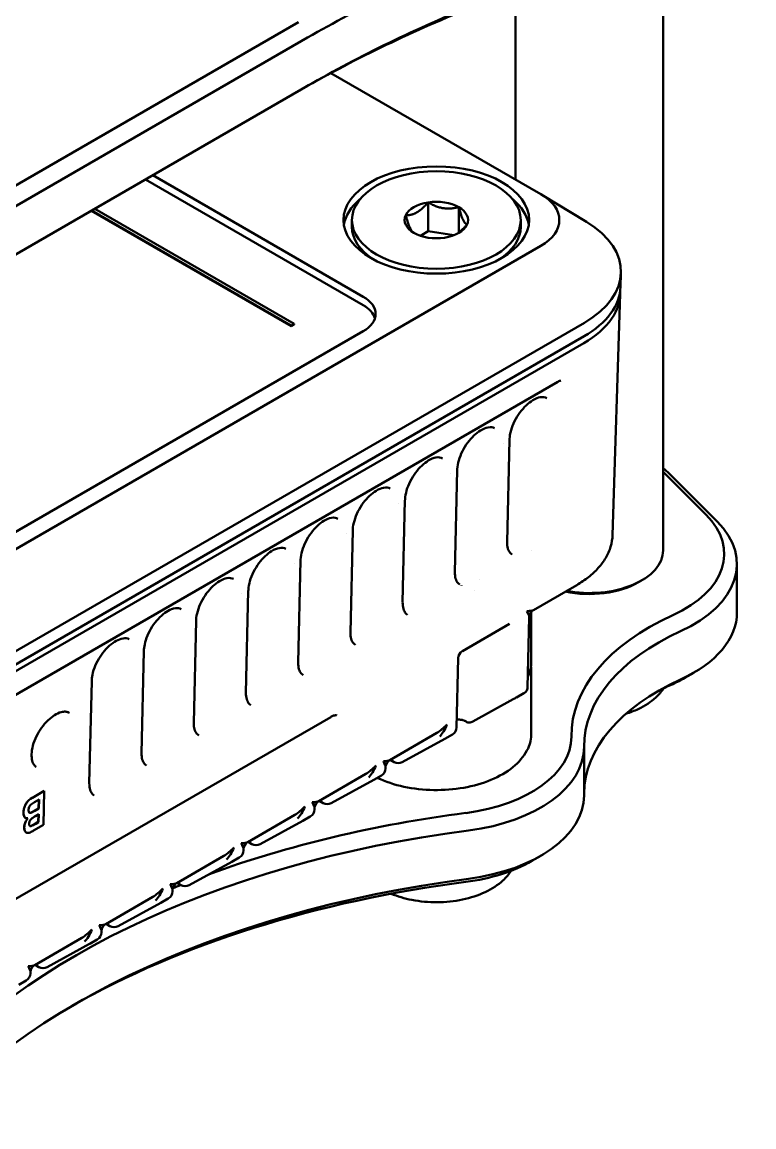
# Model space of a CAD drawing. Header units: millimetres. Extents: x 145 to 303, y 101 to 203.
# Drawn here: x 263.4 to 280.74, y 159.14 to 185.31 of the extents above; entities that cross this region are included whole.
import ezdxf

# ---------------------------------------------------------------- set-up
doc = ezdxf.new("R2010")
doc.units = ezdxf.units.MM
doc.header["$LTSCALE"] = 0.75
doc.layers.add('Visible', color=7, linetype='Continuous', lineweight=50)

msp = doc.modelspace()

# ---------------------------------------------------------------- linework, layer by layer
at = {"layer": 'Visible', "extrusion": (-1e-16, 0.816497, 0.57735)}
for p, q in [((278.591, 172.796), (278.591, 187.496)), ((275.091, 181.583), (275.091, 186.081)), ((269.955, 185.314), (261.232, 180.277)), ((261.444, 179.909), (270.168, 184.946)), ((270.72, 184.107), (275.692, 181.236)), ((270.168, 183.803), (261.444, 178.766)), ((266.5, 181.685), (271.485, 178.807)), ((266.323, 181.583), (271.485, 178.603)), ((275.719, 181.22), (276.778, 180.577)), ((269.849, 178.162), (265.124, 180.891)), ((273.023, 180.357), (273.023, 181.042)), ((273.748, 180.324), (273.748, 180.93)), ((269.779, 178.105), (265.039, 180.842)), ((265.053, 180.85), (269.779, 178.122)), ((271.217, 180.461), (271.217, 180.624)), ((275.217, 180.461), (275.217, 180.624)), ((272.838, 180.25), (273.023, 180.357)), ((273.023, 180.357), (273.631, 180.262)), ((275.692, 180.012), (256.247, 168.785)), ((277.581, 179.041), (277.592, 179.368)), ((277.393, 173.16), (277.576, 178.878)), ((257.28, 166.964), (276.725, 178.191)), ((269.779, 178.122), (269.849, 178.162)), ((269.849, 178.146), (269.779, 178.105)), ((269.779, 178.105), (269.779, 178.122)), ((269.849, 178.146), (269.849, 178.162)), ((276.718, 177.868), (257.272, 166.641)), ((271.485, 177.991), (258.972, 170.766)), ((257.268, 166.48), (276.714, 177.707)), ((257.781, 166.217), (276.095, 176.79)), ((274.894, 172.995), (274.949, 175.413)), ((274.798, 175.336), (274.798, 175.336)), ((273.561, 174.622), (273.561, 174.622)), ((273.656, 172.281), (273.712, 174.698)), ((278.591, 174.659), (279.612, 173.638)), ((279.872, 173.479), (278.733, 174.618)), ((272.323, 173.908), (272.323, 173.907)), ((272.419, 171.566), (272.474, 173.984)), ((271.086, 173.193), (271.086, 173.193)), ((271.181, 170.852), (271.237, 173.269)), ((275.467, 172.8), (275.467, 172.8)), ((269.944, 170.138), (270, 172.555)), ((269.848, 172.479), (269.848, 172.479)), ((280.341, 171.326), (280.341, 172.469)), ((278.008, 172.04), (278.079, 172.081)), ((268.611, 171.764), (268.611, 171.764)), ((268.707, 169.423), (268.762, 171.841)), ((275.518, 171.383), (276.543, 171.975)), ((275.379, 169.546), (275.418, 171.214)), ((275.467, 170.173), (275.467, 171.342)), ((267.469, 168.709), (267.525, 171.126)), ((273.835, 170.411), (274.952, 171.056)), ((266.287, 170.412), (266.232, 167.994)), ((273.697, 168.603), (273.735, 170.243)), ((275.467, 168.458), (275.467, 169.928)), ((279.104, 169.775), (279.316, 169.897)), ((265.05, 169.697), (264.994, 167.28)), ((275.29, 169.411), (275.113, 169.309)), ((275.039, 169.267), (274.085, 168.745)), ((262.937, 164.358), (270.715, 168.848)), ((273.723, 168.789), (273.702, 168.789)), ((273.922, 168.739), (273.906, 168.748)), ((273.232, 168.473), (272.115, 167.828)), ((273.417, 168.33), (272.41, 167.779)), ((273.597, 168.434), (273.42, 168.332)), ((276.717, 166.988), (276.717, 168.131)), ((272.214, 167.781), (272.124, 167.833)), ((272.015, 167.66), (272.014, 167.631)), ((271.549, 167.501), (270.432, 166.856)), ((271.734, 167.358), (270.728, 166.808)), ((271.914, 167.463), (271.738, 167.361)), ((263.726, 166.984), (263.924, 167.098)), ((263.925, 167.097), (263.728, 166.983)), ((263.907, 166.291), (263.925, 167.097)), ((263.924, 167.098), (263.925, 167.097)), ((263.473, 166.754), (263.475, 166.753)), ((263.563, 166.88), (263.564, 166.879)), ((263.697, 166.83), (263.805, 166.893)), ((263.793, 166.683), (263.798, 166.889)), ((263.805, 166.893), (263.8, 166.678)), ((270.532, 166.81), (270.441, 166.862)), ((263.433, 166.584), (263.434, 166.583)), ((263.599, 166.58), (263.606, 166.576)), ((263.699, 166.628), (263.793, 166.683)), ((263.8, 166.678), (263.706, 166.624)), ((263.72, 166.5), (263.797, 166.544)), ((263.786, 166.362), (263.79, 166.54)), ((263.793, 166.683), (263.8, 166.678)), ((263.797, 166.544), (263.793, 166.358)), ((269.866, 166.53), (268.749, 165.885)), ((270.231, 166.491), (270.055, 166.389)), ((270.332, 166.688), (270.331, 166.66)), ((263.452, 166.231), (263.454, 166.23)), ((263.459, 166.478), (263.46, 166.477)), ((263.477, 166.349), (263.479, 166.348)), ((263.481, 166.46), (263.482, 166.459)), ((263.606, 166.264), (263.614, 166.26)), ((263.674, 166.157), (263.907, 166.291)), ((263.718, 166.323), (263.786, 166.362)), ((263.793, 166.358), (263.726, 166.319)), ((263.786, 166.362), (263.793, 166.358)), ((270.051, 166.387), (269.045, 165.836)), ((263.476, 166.133), (263.478, 166.132)), ((263.5, 166.11), (263.502, 166.109)), ((268.649, 165.716), (268.648, 165.688)), ((268.849, 165.838), (268.758, 165.89)), ((268.183, 165.558), (267.066, 164.913)), ((268.549, 165.519), (268.372, 165.417)), ((275.48, 165.437), (275.692, 165.56)), ((268.368, 165.415), (267.362, 164.864)), ((266.966, 164.745), (266.966, 164.716)), ((267.166, 164.866), (267.075, 164.919)), ((266.5, 164.586), (265.383, 163.942)), ((266.685, 164.443), (265.679, 163.893)), ((266.866, 164.548), (266.689, 164.446)), ((265.483, 163.895), (265.393, 163.947)), ((264.817, 163.615), (263.7, 162.97)), ((265.283, 163.773), (265.283, 163.745)), ((265.002, 163.472), (263.996, 162.921)), ((265.183, 163.576), (265.006, 163.474)), ((263.8, 162.923), (263.71, 162.975)), ((263.5, 162.604), (263.323, 162.502)), ((263.6, 162.801), (263.6, 162.773))]:
    msp.add_line(p, q, dxfattribs=at)
at = {"layer": 'Visible'}
for centre, radius, start, end in [((275.617, 171.21), 0.199, 120.8096, 178.0745), ((273.936, 170.237), 0.202, 120.7997, 177.8164), ((272.213, 167.656), 0.198, 120.7137, 178.0856), ((264.374, 165.786), 1.362, 118.4087, 126.5818), ((264.376, 165.785), 1.362, 118.4087, 126.5818), ((263.945, 166.359), 0.533, 117.8022, 129.7193), ((270.53, 166.684), 0.198, 120.7131, 178.0862), ((264.318, 165.422), 1.233, 118.9991, 123.6755), ((263.824, 166.216), 0.37, 140.296, 158.9914), ((268.847, 165.713), 0.198, 120.7124, 178.0868), ((267.164, 164.741), 0.198, 120.7117, 178.0876), ((265.481, 163.77), 0.198, 120.7123, 178.087), ((263.798, 162.798), 0.198, 120.7129, 178.0864)]:
    msp.add_arc(centre, radius, start, end, dxfattribs=at)
at = {"layer": 'Visible', "extrusion": (0, 1e-16, -1)}
for centre, radius, start, end in [((-274.536, 170.179), 0.932, 180.3604, 204.2206), ((-271.814, 167.636), 0.2, 181.3163, 240)]:
    msp.add_arc(centre, radius, start, end, dxfattribs=at)
at = {"layer": 'Visible', "extrusion": (-1e-16, -1e-16, -1)}
for centre, radius, start, end in [((-273.497, 168.607), 0.2, 181.3163, 240), ((-272.314, 167.955), 0.2, 241.2989, 300), ((-270.632, 166.983), 0.2, 241.2989, 300), ((-270.131, 166.664), 0.2, 181.3163, 240), ((-263.252, 167.079), 0.895, 238.0642, 246.1827), ((-268.949, 166.011), 0.2, 241.2989, 300), ((-268.449, 165.693), 0.2, 181.3163, 240), ((-266.766, 164.721), 0.2, 181.3163, 240), ((-267.266, 165.04), 0.2, 241.2989, 300), ((-265.583, 164.068), 0.2, 241.2989, 300), ((-265.083, 163.749), 0.2, 181.3163, 240), ((-263.9, 163.096), 0.2, 241.2989, 300), ((-263.4, 162.778), 0.2, 181.3163, 240)]:
    msp.add_arc(centre, radius, start, end, dxfattribs=at)
at = {"layer": 'Visible', "extrusion": (1e-16, 1e-16, -1)}
for centre in [(-273.32, 168.505), (-271.638, 167.534), (-269.955, 166.562), (-268.272, 165.591), (-266.589, 164.619), (-264.906, 163.647)]:
    msp.add_arc(centre, 0.2, 240, 241.2989, dxfattribs=at)
at = {"layer": 'Visible', "extrusion": (2e-16, 1e-16, -1)}
msp.add_arc((-263.245, 167.083), 0.895, 238.0642, 246.1827, dxfattribs=at)
at = {"layer": 'Visible', "extrusion": (0, 3e-16, -1)}
for centre, major_axis, start_param, end_param in [((291.381, 172.699), (-30, 0), 0.785398, 0.959931), ((274.631, 180.624), (1.5, 0), -0.785398, 0.785398)]:
    msp.add_ellipse(centre, major_axis=major_axis, ratio=0.57735, start_param=start_param, end_param=end_param, dxfattribs=at)
at = {"layer": 'Visible', "extrusion": (-1e-16, 2e-16, -1)}
for centre, major_axis, start_param, end_param in [((291.381, 171.311), (-30.3, 0), 0.785398, 0.959931), ((273.217, 180.624), (-0.751, 0), 0.261799, 1.308997), ((273.217, 180.624), (0.751, 0), -0.785398, 0.261799), ((273.217, 180.624), (0.751, 0), 2.356194, 3.403392), ((273.217, 180.624), (-0.751, 0), 3.403392, 4.45059), ((273.217, 180.624), (0.751, 0), 1.308997, 2.356194), ((282.717, 166.771), (-6.3, 0), 0.8095, 0.903936)]:
    msp.add_ellipse(centre, major_axis=major_axis, ratio=0.57735, start_param=start_param, end_param=end_param, dxfattribs=at)
at = {"layer": 'Visible'}
for centre, major_axis, ratio, start_param, end_param in [((291.381, 171.556), (30, 0), 0.57735, 2.181662, 2.356194), ((273.217, 180.624), (-2, 0), 0.57735, 3.141593, 9.424778), ((273.217, 180.393), (2.2, 0), 0.57735, 2.537298, 3.050558), ((273.217, 180.393), (-2.2, 0), 0.57735, 3.232627, 3.745887), ((273.217, 180.461), (-2, 0), 0.57735, 0, 0.736571), ((273.217, 180.461), (2, 0), 0.57735, -0.736571, 0), ((274.631, 179.4), (2.961, 0), 0.57735, -0.785398, 0.759878), ((270.778, 178.399), (-1, 0), 0.57735, 2.356194, 3.926991), ((274.631, 178.909), (-2.945, 0), 0.57735, 2.356194, 3.171068), ((270.778, 178.195), (-1, 0), 0.57735, 3.319303, 3.926991), ((277.001, 174.041), (-2, 0), 0.57735, 3.665191, 3.79344), ((276.841, 172.469), (-3.5, 0), 0.57735, 2.237656, 3.665191), ((276.841, 172.714), (1.65, 0), 0.57735, 4.361426, 5.497787), ((282.717, 168.404), (-6.3, 0), 0.57735, -0.903936, 0.005075), ((282.717, 167.016), (-6, 0), 0.57735, -0.903936, -0.006386), ((276.841, 171.081), (-3.2, 0), 0.57735, 2.237656, 2.356194), ((274.967, 169.399), (-0.072, 0.132), 0.816427, 3.141593, 3.160102), ((275.076, 169.289), (0.0507, 0.0285), 0.011334, 3.933709, 5.504506), ((275.038, 169.439), (-0.075, 0.13), 0.57735, 3.128503, 3.141593), ((273.326, 168.758), (0.136, 0.41), 0.374836, 3.723676, 4.62678), ((273.217, 168.131), (3.5, 0), 0.57735, -1.350667, 0.005075), ((271.643, 167.787), (0.136, 0.41), 0.374836, 3.723676, 4.62678), ((278.13, 155.7), (-19.3, 0), 0.57735, -1.350667, -1.008558), ((269.96, 166.815), (0.136, 0.41), 0.374836, 3.723676, 4.62678), ((268.278, 165.844), (0.136, 0.41), 0.374836, 3.723676, 4.62678), ((273.217, 166.743), (-3.2, 0), 0.57735, 1.790925, 2.356194), ((278.13, 154.311), (-19, 0), 0.57735, -1.350667, -0.396357), ((266.595, 164.872), (0.136, 0.41), 0.374836, 3.723676, 4.62678), ((278.13, 155.7), (-19.3, 0), 0.57735, -0.966391, -0.95438), ((264.912, 163.9), (0.136, 0.41), 0.374836, 3.723676, 4.62678)]:
    msp.add_ellipse(centre, major_axis=major_axis, ratio=ratio, start_param=start_param, end_param=end_param, dxfattribs=at)
msp.add_ellipse((273.217, 180.624), major_axis=(2.2, 0), ratio=0.57735, dxfattribs=at)
at = {"layer": 'Visible', "extrusion": (0, 2e-16, -1)}
for centre, major_axis, start_param, end_param in [((273.217, 180.624), (0.751, 0), 4.45059, 5.497787), ((276.841, 172.796), (1.75, 0), 0, 1.884956)]:
    msp.add_ellipse(centre, major_axis=major_axis, ratio=0.57735, start_param=start_param, end_param=end_param, dxfattribs=at)
at = {"layer": 'Visible', "extrusion": (0, -2e-16, -1)}
msp.add_ellipse((274.631, 179.073), major_axis=(-2.95, 0), ratio=0.57735, start_param=3.16011, end_param=3.926991, dxfattribs=at)
at = {"layer": 'Visible', "extrusion": (0, 1e-16, -1)}
msp.add_ellipse((276.841, 172.714), major_axis=(3.2, 0), ratio=0.57735, start_param=-0.523599, end_param=0.903936, dxfattribs=at)
at = {"layer": 'Visible', "extrusion": (3e-16, -1e-16, -1)}
for centre, ratio, start_param in [((266.788, 170.761), 0.559976, -0.020252), ((265.551, 170.047), 0.559977, -0.020237)]:
    msp.add_ellipse(centre, major_axis=(0.391, 0.64), ratio=ratio, start_param=start_param, end_param=-0.01398, dxfattribs=at)
at = {"layer": 'Visible', "extrusion": (2e-16, 5e-16, -1)}
for start_param, end_param in [(3.470556, 4.212948), (3.45373, 3.470556)]:
    msp.add_ellipse((275.223, 171.444), major_axis=(-0.313, 0.039), ratio=0.244457, start_param=start_param, end_param=end_param, dxfattribs=at)
at = {"layer": 'Visible', "extrusion": (-2e-16, -1e-16, -1)}
for start_param, end_param in [(2.08167, 2.824062), (2.824062, 2.85363)]:
    msp.add_ellipse((275.223, 171.444), major_axis=(-0.186, 0.252), ratio=0.229489, start_param=start_param, end_param=end_param, dxfattribs=at)
at = {"layer": 'Visible', "extrusion": (2e-16, 2e-16, -1)}
for centre, major_axis, start_param, end_param in [((276.841, 171.326), (3.5, 0), 0, 0.903936), ((273.217, 166.988), (-3.5, 0), 3.141593, 4.49226)]:
    msp.add_ellipse(centre, major_axis=major_axis, ratio=0.57735, start_param=start_param, end_param=end_param, dxfattribs=at)
at = {"layer": 'Visible', "extrusion": (-1e-16, 4e-16, -1)}
for centre, major_axis, ratio, start_param, end_param in [((282.717, 168.159), (-6, 0), 0.57735, -0.005075, 0.903936), ((273.326, 168.758), (0.297, 0.317), 0.374192, 1.492409, 2.251626)]:
    msp.add_ellipse(centre, major_axis=major_axis, ratio=ratio, start_param=start_param, end_param=end_param, dxfattribs=at)
at = {"layer": 'Visible', "extrusion": (-1e-16, 1e-16, -1)}
for centre, major_axis, ratio, start_param, end_param in [((264.127, 168.307), (0.391, 0.64), 0.559976, -0.019617, -0.01398), ((264.127, 168.307), (0.391, 0.64), 0.559976, 3.127613, 3.13345), ((265.089, 164.002), (-0.186, 0.252), 0.229489, 2.08167, 2.85363)]:
    msp.add_ellipse(centre, major_axis=major_axis, ratio=ratio, start_param=start_param, end_param=end_param, dxfattribs=at)
at = {"layer": 'Visible', "extrusion": (1e-16, 1e-16, -1)}
msp.add_ellipse((270.602, 168.458), major_axis=(0.263, 0.425), ratio=0.555824, start_param=-0.022732, end_param=-0.017027, dxfattribs=at)
at = {"layer": 'Visible', "extrusion": (-2e-16, 1e-16, -1)}
msp.add_ellipse((273.217, 168.376), major_axis=(3.2, 0), ratio=0.57735, start_param=-0.005075, end_param=1.350667, dxfattribs=at)
at = {"layer": 'Visible', "extrusion": (3e-16, 7e-16, -1)}
msp.add_ellipse((271.82, 167.889), major_axis=(-0.313, 0.039), ratio=0.244457, start_param=3.45373, end_param=4.212948, dxfattribs=at)
at = {"layer": 'Visible', "extrusion": (-2e-16, -2e-16, -1)}
msp.add_ellipse((271.82, 167.889), major_axis=(-0.186, 0.252), ratio=0.229489, start_param=2.08167, end_param=2.85363, dxfattribs=at)
at = {"layer": 'Visible', "extrusion": (1e-16, 0, -1)}
msp.add_ellipse((271.643, 167.787), major_axis=(0.297, 0.317), ratio=0.374192, start_param=1.492409, end_param=2.251626, dxfattribs=at)
at = {"layer": 'Visible', "extrusion": (1e-16, 5e-16, -1)}
msp.add_ellipse((270.137, 166.917), major_axis=(-0.313, 0.039), ratio=0.244457, start_param=3.45373, end_param=4.212948, dxfattribs=at)
at = {"layer": 'Visible', "extrusion": (-4e-16, -1e-16, -1)}
for centre in [(270.137, 166.917), (268.454, 165.946)]:
    msp.add_ellipse(centre, major_axis=(-0.186, 0.252), ratio=0.229489, start_param=2.08167, end_param=2.85363, dxfattribs=at)
at = {"layer": 'Visible', "extrusion": (1e-16, 4e-16, -1)}
msp.add_ellipse((269.96, 166.815), major_axis=(0.297, 0.317), ratio=0.374192, start_param=1.492409, end_param=2.251626, dxfattribs=at)
at = {"layer": 'Visible', "extrusion": (1e-16, 2e-16, -1)}
msp.add_ellipse((278.13, 155.455), major_axis=(-19, 0), ratio=0.57735, start_param=0.396357, end_param=1.350667, dxfattribs=at)
at = {"layer": 'Visible', "extrusion": (-2e-16, 2e-16, -1)}
for centre, major_axis, ratio, start_param, end_param in [((268.278, 165.844), (0.297, 0.317), 0.374192, 1.492409, 2.251626), ((266.771, 164.974), (-0.186, 0.252), 0.229489, 2.08167, 2.85363)]:
    msp.add_ellipse(centre, major_axis=major_axis, ratio=ratio, start_param=start_param, end_param=end_param, dxfattribs=at)
at = {"layer": 'Visible', "extrusion": (1e-16, 6e-16, -1)}
for centre in [(268.454, 165.946), (266.771, 164.974)]:
    msp.add_ellipse(centre, major_axis=(-0.313, 0.039), ratio=0.244457, start_param=3.45373, end_param=4.212948, dxfattribs=at)
at = {"layer": 'Visible', "extrusion": (1e-16, 3e-16, -1)}
for centre, major_axis, ratio, start_param, end_param in [((278.13, 154.067), (19.3, 0), 0.57735, 3.934793, 4.49226), ((264.912, 163.9), (0.297, 0.317), 0.374192, 1.492409, 2.251626)]:
    msp.add_ellipse(centre, major_axis=major_axis, ratio=ratio, start_param=start_param, end_param=end_param, dxfattribs=at)
at = {"layer": 'Visible', "extrusion": (-1e-16, 3e-16, -1)}
msp.add_ellipse((266.595, 164.872), major_axis=(0.297, 0.317), ratio=0.374192, start_param=1.492409, end_param=2.251626, dxfattribs=at)
at = {"layer": 'Visible', "extrusion": (1e-16, 8e-16, -1)}
for centre in [(265.089, 164.002), (263.406, 163.031)]:
    msp.add_ellipse(centre, major_axis=(-0.313, 0.039), ratio=0.244457, start_param=3.45373, end_param=4.212948, dxfattribs=at)
at = {"layer": 'Visible', "extrusion": (-6e-16, -3e-16, -1)}
msp.add_ellipse((263.406, 163.031), major_axis=(-0.186, 0.252), ratio=0.229489, start_param=2.08167, end_param=2.85363, dxfattribs=at)
at = {"layer": 'Visible', "extrusion": (-2.035e-12, 1.1595e-12, -1)}
msp.add_rational_spline([(273.023, 181.042), (272.758, 180.736), (272.492, 180.736)], [1.71400248483, 1.97915959201, 1.71400248483], degree=2, dxfattribs=at)
at = {"layer": 'Visible', "extrusion": (-4.5406e-12, -1.8551e-12, -1)}
msp.add_rational_spline([(273.748, 180.93), (273.385, 180.833), (273.023, 181.042)], [1.71400248483, 1.97915959201, 1.71400248483], degree=2, dxfattribs=at)
at = {"layer": 'Visible'}
for points in [[(273.942, 180.512), (273.845, 180.568), (273.748, 180.93)], [(272.492, 180.736), (272.589, 180.374), (272.687, 180.317)]]:
    msp.add_rational_spline(points, [1.71400248483, 1.97915959201, 1.71400248483], degree=2, dxfattribs=at)
at = {"layer": 'Visible', "extrusion": (-4.82223e-11, 4.34491e-11, -1)}
msp.add_rational_spline([(273.711, 180.297), (273.818, 180.369), (273.942, 180.512)], [1.84410573284, 1.82846550824, 1.71400248483], degree=2, dxfattribs=at)
at = {"layer": 'Visible'}
msp.add_open_spline([(276.165, 176.82), (276.147, 176.815), (276.124, 176.807), (276.099, 176.792)], degree=3, dxfattribs=at)
for points, knots in [([(275.836, 176.405), (275.796, 176.428), (275.746, 176.437), (275.628, 176.415), (275.565, 176.39), (275.451, 176.321), (275.398, 176.28), (275.295, 176.184), (275.245, 176.126), (275.152, 176.001), (275.108, 175.93), (275.037, 175.787), (275.008, 175.714), (274.967, 175.572), (274.954, 175.501), (274.95, 175.429), (274.949, 175.421), (274.949, 175.412)], [0, 0, 0, 0, 0.0343564, 0.0343564, 0.0622895, 0.0622895, 0.084999, 0.084999, 0.1081255, 0.1081255, 0.1324287, 0.1324287, 0.1564209, 0.1564209, 0.1805005, 0.1805005, 0.1838146, 0.1838146, 0.1838146, 0.1838146]), ([(274.599, 175.691), (274.559, 175.714), (274.508, 175.722), (274.39, 175.701), (274.328, 175.676), (274.213, 175.607), (274.16, 175.566), (274.058, 175.469), (274.008, 175.412), (273.914, 175.286), (273.871, 175.216), (273.799, 175.073), (273.77, 174.999), (273.729, 174.857), (273.717, 174.787), (273.712, 174.715), (273.712, 174.706), (273.712, 174.698)], [0, 0, 0, 0, 0.0343597, 0.0343597, 0.0622912, 0.0622912, 0.0850006, 0.0850006, 0.1081275, 0.1081275, 0.1324312, 0.1324312, 0.1564226, 0.1564226, 0.1805018, 0.1805018, 0.1838124, 0.1838124, 0.1838124, 0.1838124]), ([(273.362, 174.976), (273.322, 174.999), (273.271, 175.008), (273.153, 174.986), (273.09, 174.962), (272.976, 174.892), (272.923, 174.851), (272.82, 174.755), (272.77, 174.698), (272.677, 174.572), (272.633, 174.501), (272.562, 174.358), (272.533, 174.285), (272.492, 174.143), (272.479, 174.072), (272.475, 174), (272.475, 173.992), (272.474, 173.983)], [0, 0, 0, 0, 0.034363, 0.034363, 0.062293, 0.062293, 0.0850023, 0.0850023, 0.1081295, 0.1081295, 0.1324337, 0.1324337, 0.1564243, 0.1564243, 0.1805032, 0.1805032, 0.1838102, 0.1838102, 0.1838102, 0.1838102]), ([(272.124, 174.262), (272.084, 174.285), (272.033, 174.293), (271.915, 174.272), (271.853, 174.247), (271.738, 174.178), (271.685, 174.137), (271.583, 174.04), (271.533, 173.983), (271.439, 173.857), (271.396, 173.787), (271.324, 173.644), (271.296, 173.57), (271.254, 173.428), (271.242, 173.358), (271.237, 173.286), (271.237, 173.277), (271.237, 173.269)], [0, 0, 0, 0, 0.0343665, 0.0343665, 0.0622949, 0.0622949, 0.085004, 0.085004, 0.1081316, 0.1081316, 0.1324364, 0.1324364, 0.1564262, 0.1564262, 0.1805046, 0.1805046, 0.1838079, 0.1838079, 0.1838079, 0.1838079]), ([(270.887, 173.547), (270.847, 173.571), (270.796, 173.579), (270.678, 173.557), (270.615, 173.533), (270.501, 173.463), (270.448, 173.422), (270.346, 173.326), (270.295, 173.269), (270.202, 173.143), (270.158, 173.072), (270.087, 172.929), (270.058, 172.856), (270.017, 172.714), (270.004, 172.643), (270, 172.572), (270, 172.563), (270, 172.555)], [0, 0, 0, 0, 0.0343702, 0.0343702, 0.0622968, 0.0622968, 0.0850058, 0.0850058, 0.1081338, 0.1081338, 0.1324391, 0.1324391, 0.1564281, 0.1564281, 0.1805061, 0.1805061, 0.1838056, 0.1838056, 0.1838056, 0.1838056]), ([(269.649, 172.833), (269.609, 172.856), (269.559, 172.864), (269.44, 172.843), (269.378, 172.818), (269.263, 172.749), (269.21, 172.708), (269.108, 172.611), (269.058, 172.554), (268.965, 172.429), (268.921, 172.358), (268.849, 172.215), (268.821, 172.141), (268.78, 171.999), (268.767, 171.929), (268.763, 171.857), (268.762, 171.849), (268.762, 171.84)], [0, 0, 0, 0, 0.034374, 0.034374, 0.0622988, 0.0622988, 0.0850077, 0.0850077, 0.1081361, 0.1081361, 0.132442, 0.132442, 0.1564301, 0.1564301, 0.1805077, 0.1805077, 0.1838032, 0.1838032, 0.1838032, 0.1838032]), ([(274.894, 172.993), (274.893, 172.937), (274.899, 172.886), (274.924, 172.799), (274.943, 172.764), (274.979, 172.723), (274.994, 172.71), (275.011, 172.7)], [0.00028749, 0.00028749, 0.00028749, 0.00028749, 0.02259822, 0.02259822, 0.04575231, 0.04575231, 0.06081586, 0.06081586, 0.06081586, 0.06081586]), ([(273.656, 172.279), (273.655, 172.222), (273.662, 172.171), (273.687, 172.085), (273.706, 172.05), (273.741, 172.008), (273.756, 171.995), (273.774, 171.985)], [0.00028599, 0.00028599, 0.00028599, 0.00028599, 0.02260056, 0.02260056, 0.04575618, 0.04575618, 0.06081505, 0.06081505, 0.06081505, 0.06081505]), ([(268.412, 172.119), (268.372, 172.142), (268.321, 172.15), (268.203, 172.128), (268.141, 172.104), (268.026, 172.034), (267.973, 171.994), (267.871, 171.897), (267.82, 171.84), (267.727, 171.714), (267.683, 171.643), (267.612, 171.501), (267.583, 171.427), (267.542, 171.285), (267.529, 171.214), (267.525, 171.143), (267.525, 171.134), (267.525, 171.126)], [0, 0, 0, 0, 0.034378, 0.034378, 0.0623009, 0.0623009, 0.0850097, 0.0850097, 0.1081385, 0.1081385, 0.1324451, 0.1324451, 0.1564323, 0.1564323, 0.1805093, 0.1805093, 0.1838007, 0.1838007, 0.1838007, 0.1838007]), ([(272.419, 171.565), (272.418, 171.508), (272.424, 171.457), (272.449, 171.37), (272.468, 171.335), (272.504, 171.294), (272.519, 171.281), (272.536, 171.271)], [0.00028436, 0.00028436, 0.00028436, 0.00028436, 0.02260299, 0.02260299, 0.0457602, 0.0457602, 0.06081423, 0.06081423, 0.06081423, 0.06081423]), ([(267.172, 171.406), (267.153, 171.417), (267.133, 171.424), (267.065, 171.432), (267.006, 171.425), (266.893, 171.382), (266.839, 171.353), (266.731, 171.276), (266.676, 171.226), (266.575, 171.116), (266.528, 171.056), (266.443, 170.924), (266.404, 170.85), (266.343, 170.706), (266.321, 170.634), (266.295, 170.512), (266.288, 170.46), (266.287, 170.412)], [0, 0, 0, 0, 0.0167172, 0.0167172, 0.0462562, 0.0462562, 0.0697587, 0.0697587, 0.0937531, 0.0937531, 0.1165254, 0.1165254, 0.1409359, 0.1409359, 0.1647162, 0.1647162, 0.1833765, 0.1833765, 0.1833765, 0.1833765]), ([(265.935, 170.691), (265.916, 170.702), (265.895, 170.709), (265.827, 170.718), (265.769, 170.71), (265.656, 170.668), (265.602, 170.639), (265.494, 170.562), (265.438, 170.512), (265.338, 170.402), (265.291, 170.341), (265.205, 170.209), (265.166, 170.136), (265.106, 169.992), (265.083, 169.919), (265.057, 169.797), (265.051, 169.745), (265.05, 169.698)], [0, 0, 0, 0, 0.0167177, 0.0167177, 0.046261, 0.046261, 0.0697646, 0.0697646, 0.0937571, 0.0937571, 0.1165296, 0.1165296, 0.1409403, 0.1409403, 0.1647203, 0.1647203, 0.1833768, 0.1833768, 0.1833768, 0.1833768]), ([(271.181, 170.85), (271.18, 170.794), (271.187, 170.742), (271.212, 170.656), (271.231, 170.621), (271.266, 170.579), (271.282, 170.566), (271.299, 170.557)], [0.00028259, 0.00028259, 0.00028259, 0.00028259, 0.02260554, 0.02260554, 0.04576439, 0.04576439, 0.06081338, 0.06081338, 0.06081338, 0.06081338]), ([(269.944, 170.136), (269.943, 170.079), (269.95, 170.028), (269.975, 169.941), (269.993, 169.906), (270.029, 169.865), (270.044, 169.852), (270.061, 169.842)], [0.00028065, 0.00028065, 0.00028065, 0.00028065, 0.02260821, 0.02260821, 0.04576876, 0.04576876, 0.06081251, 0.06081251, 0.06081251, 0.06081251]), ([(268.706, 169.421), (268.705, 169.365), (268.712, 169.313), (268.737, 169.227), (268.756, 169.192), (268.791, 169.15), (268.807, 169.137), (268.824, 169.128)], [0.00027851, 0.00027851, 0.00027851, 0.00027851, 0.022611, 0.022611, 0.04577332, 0.04577332, 0.0608116, 0.0608116, 0.0608116, 0.0608116]), ([(264.511, 168.951), (264.49, 168.963), (264.468, 168.971), (264.418, 168.977), (264.391, 168.977), (264.316, 168.963), (264.264, 168.944), (264.161, 168.888), (264.107, 168.851), (264.001, 168.759), (263.946, 168.702), (263.851, 168.58), (263.808, 168.514), (263.733, 168.376), (263.7, 168.3), (263.651, 168.154), (263.635, 168.081), (263.623, 167.955), (263.625, 167.899), (263.642, 167.799), (263.658, 167.755), (263.696, 167.697), (263.715, 167.679), (263.738, 167.665)], [0, 0, 0, 0, 0.017497, 0.017497, 0.0336101, 0.0336101, 0.0571256, 0.0571256, 0.0799345, 0.0799345, 0.1042761, 0.1042761, 0.1272711, 0.1272711, 0.1517564, 0.1517564, 0.1763812, 0.1763812, 0.1987768, 0.1987768, 0.2227999, 0.2227999, 0.2434716, 0.2434716, 0.2434716, 0.2434716]), ([(270.859, 168.886), (270.855, 168.889), (270.851, 168.891), (270.818, 168.889), (270.802, 168.886), (270.764, 168.874), (270.741, 168.864), (270.717, 168.85)], [0, 0, 0, 0, 0.02066315, 0.02066315, 0.03209256, 0.03209256, 0.04398876, 0.04398876, 0.04398876, 0.04398876]), ([(267.469, 168.707), (267.468, 168.65), (267.475, 168.599), (267.5, 168.512), (267.519, 168.478), (267.554, 168.436), (267.569, 168.423), (267.586, 168.413)], [0.00027615, 0.00027615, 0.00027615, 0.00027615, 0.02261392, 0.02261392, 0.0457781, 0.0457781, 0.06081067, 0.06081067, 0.06081067, 0.06081067]), ([(273.723, 168.789), (273.738, 168.789), (273.752, 168.788), (273.782, 168.786), (273.796, 168.784), (273.823, 168.779), (273.836, 168.776), (273.86, 168.769), (273.871, 168.765), (273.89, 168.757), (273.899, 168.752), (273.906, 168.748)], [3.9269908, 3.9269908, 3.9269908, 3.9269908, 4.0840704, 4.0840704, 4.2411501, 4.2411501, 4.3982297, 4.3982297, 4.5553093, 4.5553093, 4.712389, 4.712389, 4.712389, 4.712389]), ([(271.816, 167.406), (271.841, 167.394), (271.866, 167.383), (272.087, 167.287), (272.306, 167.222), (272.764, 167.136), (273.005, 167.115), (273.484, 167.119), (273.724, 167.143), (274.178, 167.235), (274.392, 167.303), (274.777, 167.477), (274.946, 167.583), (275.219, 167.824), (275.324, 167.96), (275.441, 168.219), (275.467, 168.338), (275.467, 168.458)], [4.454538, 4.454538, 4.454538, 4.454538, 4.497647, 4.497647, 4.825076, 4.825076, 5.151257, 5.151257, 5.47691, 5.47691, 5.803173, 5.803173, 6.130663, 6.130663, 6.455571, 6.455571, 6.709535, 6.709535, 6.709535, 6.709535]), ([(266.232, 167.993), (266.23, 167.936), (266.237, 167.884), (266.262, 167.798), (266.281, 167.763), (266.317, 167.721), (266.332, 167.709), (266.349, 167.699)], [0.00027353, 0.00027353, 0.00027353, 0.00027353, 0.022617, 0.022617, 0.0457831, 0.0457831, 0.0608097, 0.0608097, 0.0608097, 0.0608097]), ([(264.994, 167.278), (264.993, 167.22), (265, 167.167), (265.026, 167.08), (265.045, 167.046), (265.079, 167.007), (265.093, 166.995), (265.109, 166.986)], [0.00027587, 0.00027587, 0.00027587, 0.00027587, 0.02316535, 0.02316535, 0.04643015, 0.04643015, 0.06028545, 0.06028545, 0.06028545, 0.06028545]), ([(263.433, 166.584), (263.435, 166.612), (263.438, 166.667), (263.462, 166.726), (263.473, 166.754)], [0, 0, 0, 0, 0.01033332, 0.01975701, 0.01975701, 0.01975701, 0.01975701]), ([(263.475, 166.753), (263.463, 166.725), (263.44, 166.666), (263.436, 166.611), (263.434, 166.583)], [-0.01941638, -0.01941638, -0.01941638, -0.01941638, -0.01015517, 0, 0, 0, 0]), ([(263.473, 166.754), (263.486, 166.779), (263.51, 166.827), (263.546, 166.863), (263.563, 166.88)], [0, 0, 0, 0, 0.00858004, 0.01618691, 0.01618691, 0.01618691, 0.01618691]), ([(263.564, 166.879), (263.547, 166.862), (263.512, 166.826), (263.488, 166.778), (263.475, 166.753)], [-0.01578413, -0.01578413, -0.01578413, -0.01578413, -0.00836654, 0, 0, 0, 0]), ([(263.57, 166.716), (263.575, 166.726), (263.584, 166.746), (263.598, 166.761), (263.605, 166.769)], [-0.006449906, -0.006449906, -0.006449906, -0.006449906, -0.003069005, 0, 0, 0, 0]), ([(263.459, 166.478), (263.451, 166.491), (263.434, 166.519), (263.433, 166.562), (263.433, 166.584)], [0, 0, 0, 0, 0.00827811, 0.01739565, 0.01739565, 0.01739565, 0.01739565]), ([(263.434, 166.583), (263.435, 166.561), (263.435, 166.518), (263.452, 166.49), (263.46, 166.477)], [-0.01599899, -0.01599899, -0.01599899, -0.01599899, -0.00761348, 0, 0, 0, 0]), ([(263.555, 166.645), (263.555, 166.657), (263.556, 166.679), (263.566, 166.704), (263.57, 166.716)], [-0.008177719, -0.008177719, -0.008177719, -0.008177719, -0.003804222, 0, 0, 0, 0]), ([(263.568, 166.588), (263.564, 166.595), (263.555, 166.61), (263.555, 166.633), (263.555, 166.645)], [-0.008417842, -0.008417842, -0.008417842, -0.008417842, -0.004495196, 0, 0, 0, 0]), ([(263.452, 166.231), (263.453, 166.25), (263.456, 166.288), (263.47, 166.329), (263.477, 166.349)], [0, 0, 0, 0, 0.00700297, 0.01371162, 0.01371162, 0.01371162, 0.01371162]), ([(263.476, 166.133), (263.469, 166.146), (263.454, 166.172), (263.453, 166.211), (263.452, 166.231)], [0, 0, 0, 0, 0.00754202, 0.01540187, 0.01540187, 0.01540187, 0.01540187]), ([(263.479, 166.348), (263.472, 166.328), (263.457, 166.287), (263.455, 166.249), (263.454, 166.23)], [-0.01356462, -0.01356462, -0.01356462, -0.01356462, -0.00692789, 0, 0, 0, 0]), ([(263.454, 166.23), (263.454, 166.21), (263.455, 166.171), (263.47, 166.145), (263.478, 166.132)], [-0.01468542, -0.01468542, -0.01468542, -0.01468542, -0.00719118, 0, 0, 0, 0]), ([(263.477, 166.349), (263.486, 166.368), (263.501, 166.405), (263.526, 166.437), (263.537, 166.452)], [0, 0, 0, 0, 0.00636992, 0.01217405, 0.01217405, 0.01217405, 0.01217405]), ([(263.568, 166.318), (263.569, 166.331), (263.571, 166.354), (263.582, 166.38), (263.587, 166.392)], [-0.008358829, -0.008358829, -0.008358829, -0.008358829, -0.003859652, 0, 0, 0, 0]), ([(263.581, 166.268), (263.577, 166.274), (263.569, 166.287), (263.569, 166.308), (263.568, 166.318)], [-0.007544042, -0.007544042, -0.007544042, -0.007544042, -0.004045332, 0, 0, 0, 0]), ([(263.587, 166.392), (263.593, 166.402), (263.607, 166.425), (263.625, 166.44), (263.634, 166.447)], [-0.007655362, -0.007655362, -0.007655362, -0.007655362, -0.003966374, 0, 0, 0, 0])]:
    msp.add_open_spline(points, degree=3, knots=knots, dxfattribs=at)
at = {"layer": 'Visible', "extrusion": (6.257e-13, -9.282e-13, -1)}
msp.add_open_spline([(277.393, 173.16), (277.39, 173.067), (277.374, 172.974), (277.32, 172.793), (277.281, 172.705), (277.182, 172.536), (277.123, 172.455), (276.985, 172.303), (276.908, 172.23), (276.737, 172.096), (276.643, 172.033), (276.543, 171.975)], degree=3, knots=[5.5163044, 5.5163044, 5.5163044, 5.5163044, 5.6696806, 5.6696806, 5.8230568, 5.8230568, 5.976433, 5.976433, 6.1298091, 6.1298091, 6.2831853, 6.2831853, 6.2831853, 6.2831853], dxfattribs=at)
at = {"layer": 'Visible', "extrusion": (9.98717e-08, -1.95962e-08, -1)}
msp.add_open_spline([(274.245, 172.098), (274.245, 172.098), (274.245, 172.098), (274.245, 172.098)], degree=3, dxfattribs=at)
at = {"layer": 'Visible', "extrusion": (-3.07882e-06, 6.53861e-06, -1)}
msp.add_open_spline([(273.811, 171.968), (273.811, 171.968), (273.811, 171.969), (273.811, 171.969)], degree=3, dxfattribs=at)
at = {"layer": 'Visible', "extrusion": (-0.73956, 0.673091, 0)}
msp.add_open_spline([(274.113, 171.854), (274.113, 171.854), (274.113, 171.854), (274.113, 171.854)], degree=3, dxfattribs=at)
at = {"layer": 'Visible', "extrusion": (3.70377e-10, 2.30298e-11, -1)}
msp.add_open_spline([(275.467, 169.928), (275.467, 169.968), (275.464, 170.008), (275.458, 170.048)], degree=3, dxfattribs=at)
at = {"layer": 'Visible', "extrusion": (-4.13637e-11, 2.54031e-11, -1)}
msp.add_open_spline([(275.379, 169.545), (275.379, 169.529), (275.376, 169.514), (275.365, 169.484), (275.357, 169.47), (275.342, 169.451), (275.337, 169.445), (275.329, 169.437), (275.326, 169.435), (275.321, 169.431), (275.319, 169.429), (275.315, 169.426), (275.313, 169.425), (275.309, 169.423), (275.308, 169.422), (275.305, 169.42), (275.304, 169.42), (275.301, 169.418), (275.299, 169.417), (275.295, 169.414), (275.293, 169.413), (275.29, 169.411)], degree=3, knots=[0.0001049, 0.0001049, 0.0001049, 0.0001049, 0.00485109, 0.00485109, 0.00961873, 0.00961873, 0.01193991, 0.01193991, 0.0131035, 0.0131035, 0.01389941, 0.01389941, 0.01464466, 0.01464466, 0.01537738, 0.01537738, 0.01620178, 0.01620178, 0.01725766, 0.01725766, 0.01834736, 0.01834736, 0.01834736, 0.01834736], dxfattribs=at)
at = {"layer": 'Visible', "extrusion": (1.8564e-12, -2.6373e-12, -1)}
msp.add_open_spline([(278.6, 169.524), (278.551, 169.448), (278.489, 169.377), (278.303, 169.205), (278.161, 169.113), (277.91, 168.994), (277.812, 168.957), (277.71, 168.925)], degree=3, knots=[2.0318249, 2.0318249, 2.0318249, 2.0318249, 2.2305452, 2.2305452, 2.5587106, 2.5587106, 2.7472656, 2.7472656, 2.7472656, 2.7472656], dxfattribs=at)
at = {"layer": 'Visible', "extrusion": (-0.000138631, 0.000192984, -1)}
msp.add_open_spline([(274.932, 169.269), (274.932, 169.269), (274.932, 169.269), (274.932, 169.269)], degree=3, dxfattribs=at)
at = {"layer": 'Visible', "extrusion": (5.3967e-12, 2.84048e-11, -1)}
msp.add_open_spline([(274.085, 168.745), (274.081, 168.743), (274.077, 168.741), (274.072, 168.738), (274.07, 168.737), (274.067, 168.735), (274.065, 168.735), (274.062, 168.733), (274.061, 168.733), (274.058, 168.731), (274.056, 168.731), (274.052, 168.729), (274.05, 168.728), (274.041, 168.725), (274.035, 168.723), (274.016, 168.719), (274.003, 168.718), (273.974, 168.719), (273.958, 168.723), (273.936, 168.731), (273.929, 168.735), (273.922, 168.739)], degree=3, knots=[0.00000546, 0.00000546, 0.00000546, 0.00000546, 0.00240155, 0.00240155, 0.00381577, 0.00381577, 0.00475406, 0.00475406, 0.00519582, 0.00519582, 0.0057739, 0.0057739, 0.00664099, 0.00664099, 0.00853993, 0.00853993, 0.01243346, 0.01243346, 0.01717223, 0.01717223, 0.0194988, 0.0194988, 0.0194988, 0.0194988], dxfattribs=at)
at = {"layer": 'Visible', "extrusion": (-2.87361e-05, -5.12827e-05, -1)}
msp.add_open_spline([(271.67, 167.48), (271.671, 167.48), (271.671, 167.48), (271.671, 167.48)], degree=3, dxfattribs=at)
at = {"layer": 'Visible', "extrusion": (4.4374e-11, 4.23888e-11, -1)}
msp.add_open_spline([(263.606, 166.576), (263.598, 166.575), (263.583, 166.574), (263.573, 166.583), (263.568, 166.588)], degree=3, knots=[-0.007144393, -0.007144393, -0.007144393, -0.007144393, -0.00360819, 0, 0, 0, 0], dxfattribs=at)
at = {"layer": 'Visible', "extrusion": (1.93054e-11, -2.04287e-10, -1)}
msp.add_open_spline([(263.575, 166.582), (263.576, 166.581), (263.583, 166.579), (263.591, 166.579), (263.599, 166.58)], degree=3, knots=[0.003183706, 0.003183706, 0.003183706, 0.003183706, 0.00360819, 0.007144393, 0.007144393, 0.007144393, 0.007144393], dxfattribs=at)
at = {"layer": 'Visible', "extrusion": (-1.02016e-11, -1.21358e-11, -1)}
msp.add_open_spline([(263.599, 166.58), (263.611, 166.584), (263.644, 166.596), (263.678, 166.616), (263.699, 166.628)], degree=3, knots=[0, 0, 0, 0, 0.00532932, 0.01419399, 0.01419399, 0.01419399, 0.01419399], dxfattribs=at)
at = {"layer": 'Visible', "extrusion": (-1.63202e-10, 3.05524e-10, -1)}
msp.add_open_spline([(263.706, 166.624), (263.685, 166.611), (263.651, 166.592), (263.618, 166.58), (263.606, 166.576)], degree=3, knots=[-0.01419399, -0.01419399, -0.01419399, -0.01419399, -0.00532932, 0, 0, 0, 0], dxfattribs=at)
at = {"layer": 'Visible', "extrusion": (-1.2341e-12, -8.41829e-11, -1)}
msp.add_open_spline([(263.481, 166.46), (263.473, 166.465), (263.466, 166.471), (263.459, 166.478)], degree=3, dxfattribs=at)
at = {"layer": 'Visible', "extrusion": (-8.1787e-12, 9.7263e-12, -1)}
msp.add_open_spline([(263.46, 166.477), (263.471, 166.467), (263.492, 166.448), (263.524, 166.451), (263.54, 166.452)], degree=3, knots=[-0.01465444, -0.01465444, -0.01465444, -0.01465444, -0.00738687, 0, 0, 0, 0], dxfattribs=at)
at = {"layer": 'Visible', "extrusion": (-3.15868e-11, -2.09923e-10, -1)}
msp.add_open_spline([(263.614, 166.26), (263.607, 166.259), (263.594, 166.257), (263.585, 166.264), (263.581, 166.268)], degree=3, knots=[-0.005932183, -0.005932183, -0.005932183, -0.005932183, -0.003105756, 0, 0, 0, 0], dxfattribs=at)
at = {"layer": 'Visible', "extrusion": (5.93267e-11, -1.82486e-10, -1)}
msp.add_open_spline([(263.586, 166.264), (263.587, 166.264), (263.593, 166.262), (263.6, 166.263), (263.606, 166.264)], degree=3, knots=[0.00256124, 0.00256124, 0.00256124, 0.00256124, 0.003105756, 0.005932183, 0.005932183, 0.005932183, 0.005932183], dxfattribs=at)
at = {"layer": 'Visible', "extrusion": (-1.81025e-10, -1.02272e-10, -1)}
msp.add_open_spline([(263.5, 166.11), (263.491, 166.116), (263.484, 166.124), (263.476, 166.133)], degree=3, dxfattribs=at)
at = {"layer": 'Visible', "extrusion": (1.29802e-11, 4.95391e-11, -1)}
msp.add_open_spline([(263.478, 166.132), (263.486, 166.122), (263.503, 166.103), (263.529, 166.101), (263.541, 166.1)], degree=3, knots=[-0.01280018, -0.01280018, -0.01280018, -0.01280018, -0.00607273, 0, 0, 0, 0], dxfattribs=at)
at = {"layer": 'Visible', "extrusion": (-3.07719e-11, 7.54912e-11, -1)}
msp.add_open_spline([(263.541, 166.1), (263.559, 166.104), (263.602, 166.115), (263.647, 166.142), (263.674, 166.157)], degree=3, knots=[-0.01915615, -0.01915615, -0.01915615, -0.01915615, -0.0114718, 0, 0, 0, 0], dxfattribs=at)
at = {"layer": 'Visible', "extrusion": (-4.586e-13, 1.6113e-12, -1)}
msp.add_open_spline([(274.987, 165.204), (274.936, 165.121), (274.871, 165.045), (274.679, 164.867), (274.537, 164.775), (274.213, 164.622), (274.029, 164.563), (273.643, 164.482), (273.44, 164.461), (273.035, 164.458), (272.833, 164.477), (272.465, 164.548), (272.299, 164.597), (272.146, 164.66)], degree=3, knots=[6.135392, 6.135392, 6.135392, 6.135392, 6.349188, 6.349188, 6.677353, 6.677353, 7.015396, 7.015396, 7.350906, 7.350906, 7.684914, 7.684914, 7.986376, 7.986376, 7.986376, 7.986376], dxfattribs=at)

doc.saveas('drawing.dxf')
